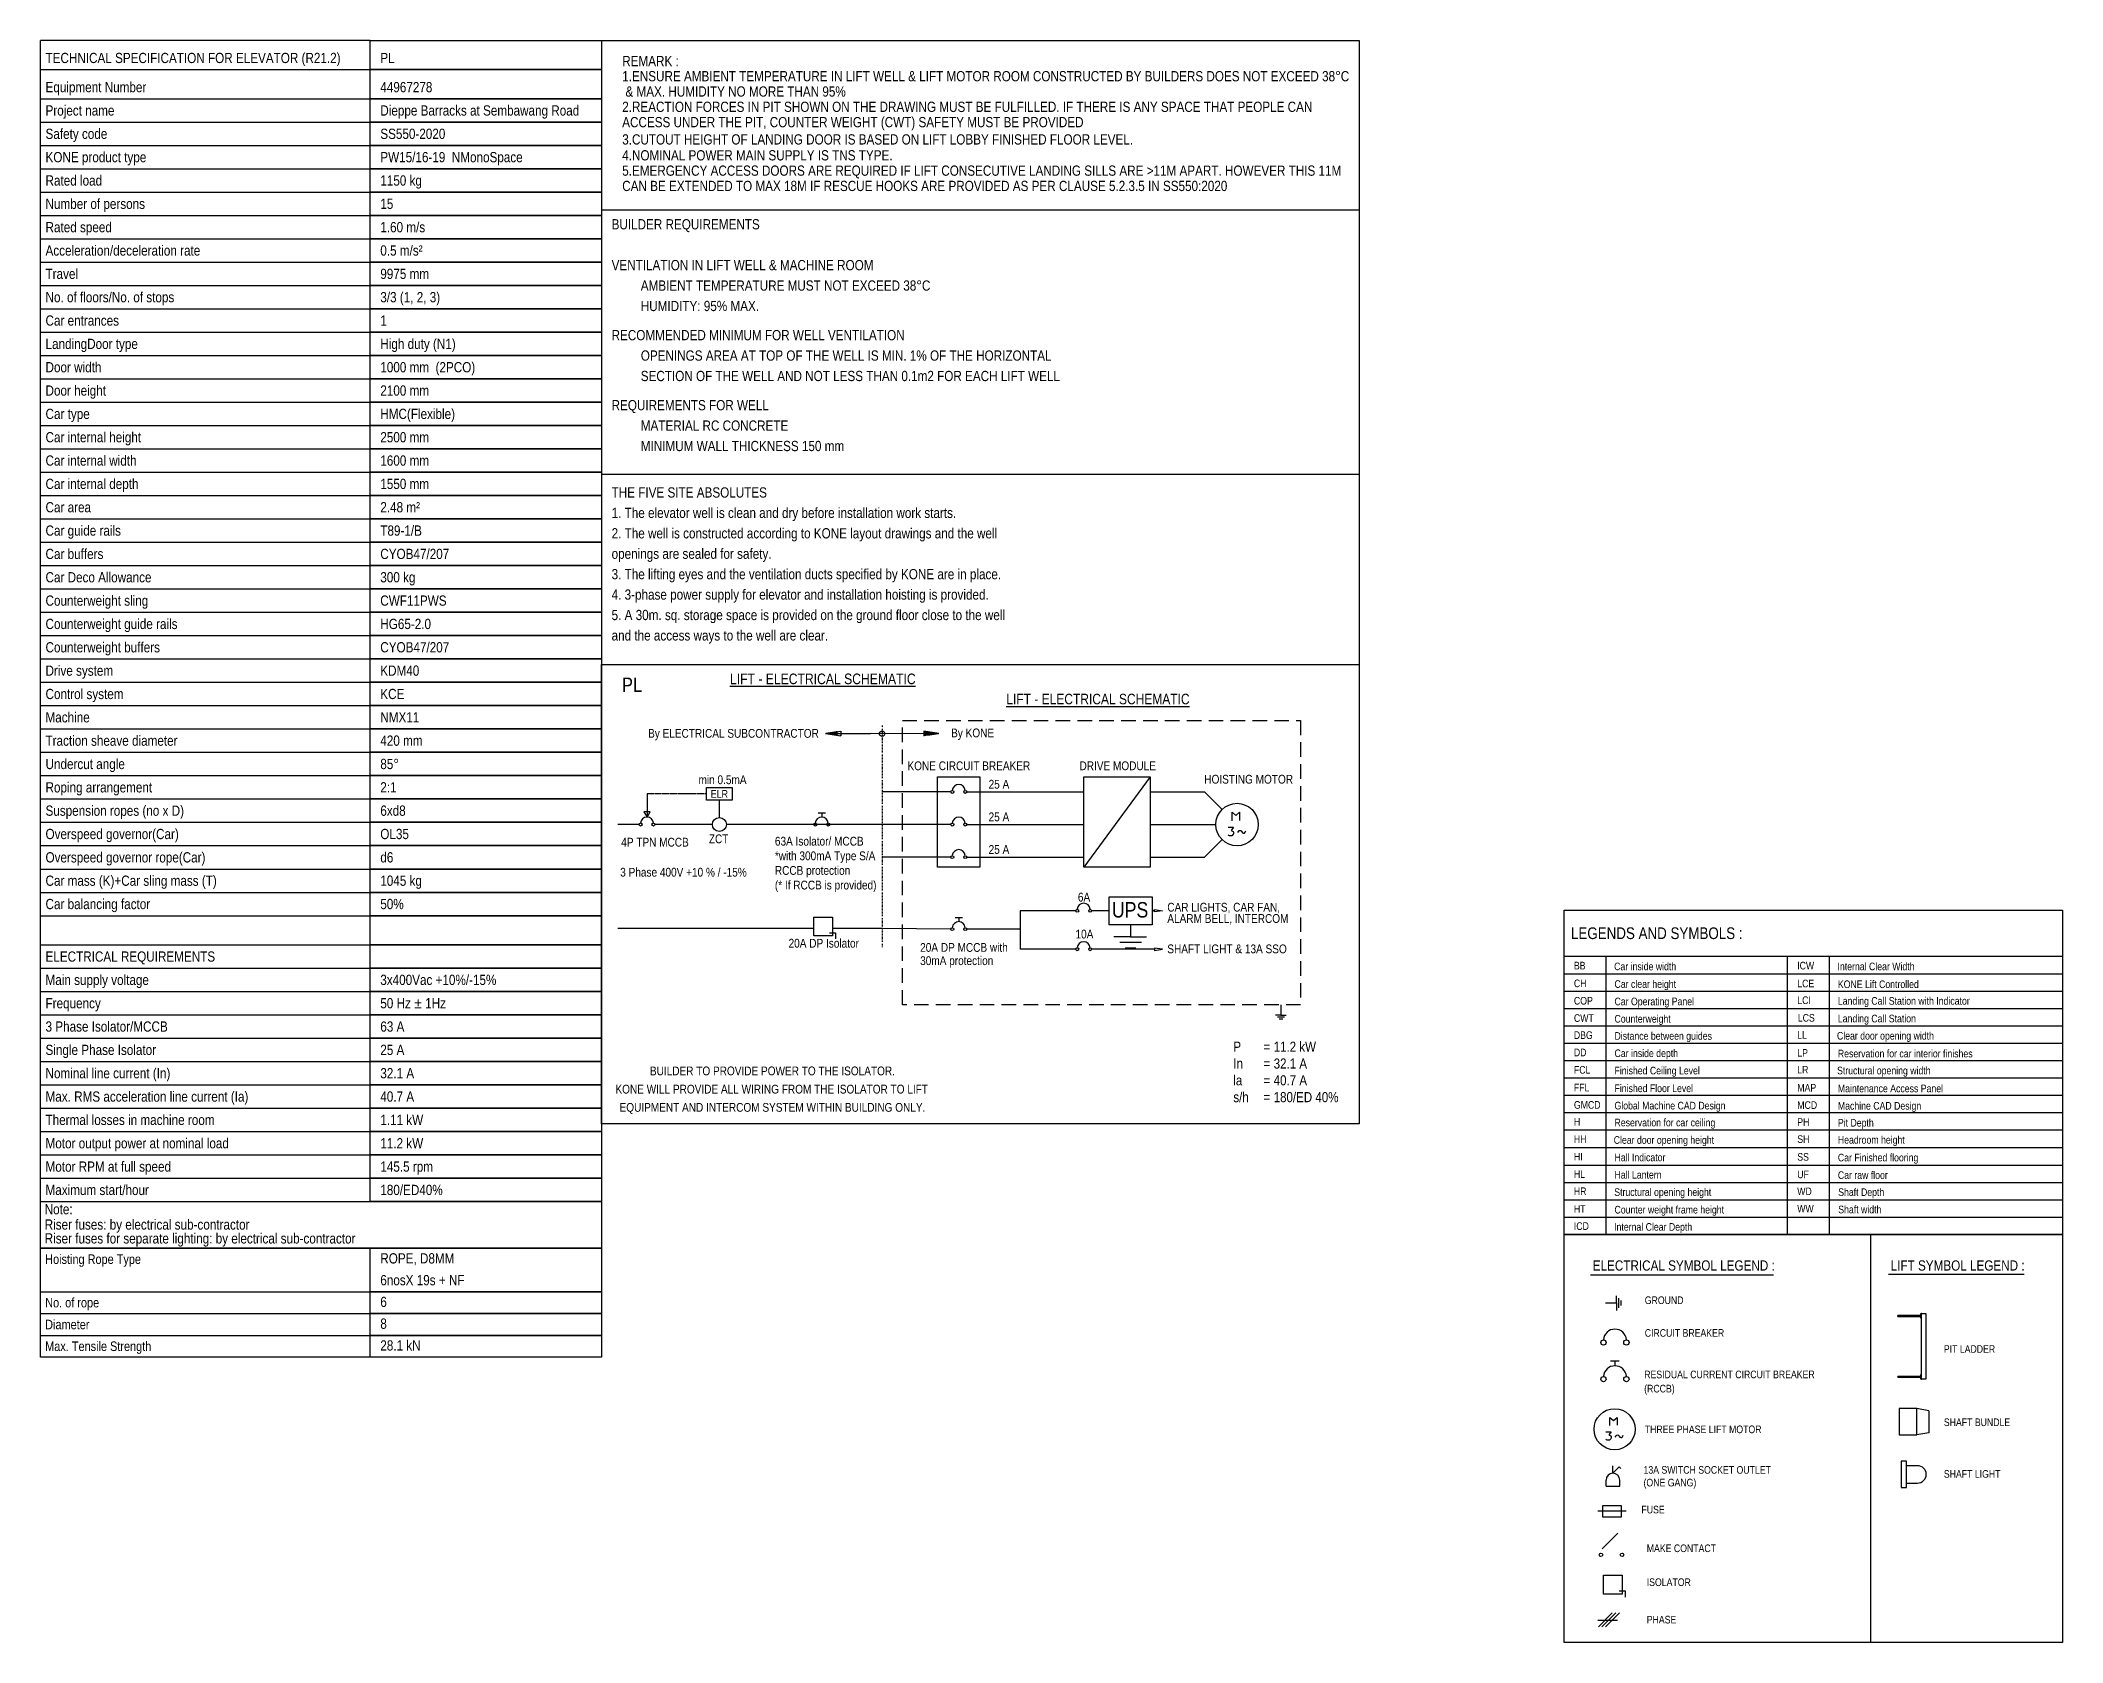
# Model space of a CAD drawing. Header units: millimetres. Extents: x 112 to 805, y -303 to 246.
import ezdxf
from ezdxf.enums import TextEntityAlignment as Align

# ---------------------------------------------------------------- set-up
doc = ezdxf.new("R2010")
doc.units = ezdxf.units.MM
doc.header["$MEASUREMENT"] = 0
doc.linetypes.add('DASHDOT', pattern=[1, 0.5, -0.25, 0, -0.25])
doc.linetypes.add('HIDDEN', pattern=[0.375, 0.25, -0.125])
doc.layers.add('1', color=4, linetype='Continuous', lineweight=25)
for name, color, linetype in [('CONT_25', 1, 'Continuous'), ('CONT_35', 2, 'Continuous'), ('CONT_50', 5, 'Continuous'), ('EN', 7, 'Continuous'), ('SHEET', 1, 'Continuous'), ('TEXT_35', 2, 'Continuous')]:
    doc.layers.add(name, color=color, linetype=linetype)
doc.styles.add('ARIAL-N', font='ARIALN.TTF')

# ---------------------------------------------------------------- blocks, each defined once
blk = doc.blocks.new('Shaft_Light_CHN')
at = {"layer": 'CONT_35'}
blk.add_lwpolyline([(25, -40), (25, 60), (0, 60), (0, -60), (25, -60), (25, -40), (75, -40, 1), (75, 40), (25, 40)], format="xyb", dxfattribs=at)
blk = doc.blocks.new('Shaft_WiringDuct')
at = {"layer": 'CONT_35', "ltscale": 0.25}
for p, q in [((68, 25), (40, 30)), ((68, 25), (68, -25)), ((68, -25), (40, -30))]:
    blk.add_line(p, q, dxfattribs=at)
blk.add_lwpolyline([(40, -30), (40, 30), (0, 30), (0, -30), (40, -30)], dxfattribs=at)
blk = doc.blocks.new('Shaft_PitLadder_KES')
at = {"layer": 'CONT_35'}
for p, q in [((121, 165), (0, 165)), ((0, 160), (0, 165)), ((0, 160), (121, 160)), ((121, 170), (121, 155)), ((124, 170), (124, 155)), ((125, 175), (125, -175)), ((126, 175), (150, 175)), ((150, 175), (150, -175)), ((121, -160), (0, -160)), ((0, -165), (0, -160)), ((0, -165), (121, -165)), ((121, -155), (121, -170)), ((121, -165), (121, -160)), ((124, -155), (124, -170)), ((150, -175), (126, -175))]:
    blk.add_line(p, q, dxfattribs=at)
for centre, radius, start, end in [((126, 170), 5, 101.537, 180), ((126, 155), 5, 180, 258.463), ((126, 170), 2, 120, 180), ((126, 155), 2, 180, 240), ((126, 170), 5, 90, 101.537), ((126, -155), 5, 101.537, 180), ((126, -170), 5, 180, 258.4962), ((126, -155), 2, 120, 180), ((126, -170), 2, 180, 240), ((126, -170), 5, 258.463, 270)]:
    blk.add_arc(centre, radius, start, end, dxfattribs=at)
blk = doc.blocks.new('G-SYM TABLE')
h = blk.add_hatch()
h.set_pattern_fill('ANGLE', color=256)
h.set_pattern_definition([(0, (0, 0), (0, 6.985), [5.08, -1.905]), (90, (0, 0), (-6.985, 4e-16), [5.08, -1.905])])
edge = h.paths.add_edge_path()
edge.add_line((170.83, 127.41), (76.56, 127.41))
edge.add_line((76.56, 127.41), (0, 127.41))
at = {"layer": '1'}
for p, q in [((170.83, 210.74), (0, 210.74)), ((14.33, 210.74), (14.33, 115.5)), ((76.56, 115.5), (76.56, 210.74)), ((90.89, 210.74), (90.89, 115.5)), ((170.83, 204.78), (0, 204.78)), ((170.83, 204.78), (0, 204.78)), ((170.83, 198.83), (0, 198.83)), ((170.83, 198.83), (0, 198.83)), ((170.83, 192.88), (0, 192.88)), ((170.83, 192.88), (0, 192.88)), ((170.83, 186.93), (0, 186.93)), ((170.83, 186.93), (0, 186.93)), ((170.83, 180.98), (0, 180.98)), ((170.83, 180.98), (0, 180.98)), ((170.83, 175.02), (0, 175.02)), ((170.83, 175.02), (0, 175.02)), ((170.83, 169.07), (0, 169.07)), ((170.83, 169.07), (0, 169.07)), ((170.83, 163.12), (0, 163.12)), ((170.83, 157.17), (0, 157.17)), ((170.83, 151.22), (0, 151.22)), ((0, 145.26), (170.83, 145.26)), ((0, 139.31), (170.83, 139.31)), ((0, 133.36), (170.83, 133.36)), ((0, 127.41), (170.83, 127.41)), ((0, 121.46), (170.83, 121.46))]:
    blk.add_line(p, q, dxfattribs=at)
blk.add_lwpolyline([(170.83, 115.5), (0, 115.5), (0, 226.71), (170.83, 226.71)], close=True, dxfattribs=at)
at = {"layer": 'CONT_25', "ltscale": 3}
for p, q in [((14.19, 92.03), (17.93, 92.03)), ((17.93, 93.69), (17.93, 94.48)), ((17.93, 92.03), (17.93, 93.69)), ((17.93, 92.03), (17.93, 90.32)), ((17.93, 92.03), (17.93, 89.49)), ((17.93, 90.32), (17.93, 89.91)), ((18.76, 92.03), (18.76, 93.69)), ((18.76, 90.37), (18.76, 92.03)), ((19.59, 92.03), (19.59, 92.86)), ((19.59, 91.2), (19.59, 92.03))]:
    blk.add_line(p, q, dxfattribs=at)
blk.add_circle((17.28, 48.74), 7.05, dxfattribs=at)
at = {"layer": 'CONT_35'}
blk.add_lwpolyline([(13.44, -1.29), (19.9, -1.29), (19.9, -7.75), (13.44, -7.75)], close=True, dxfattribs=at)
blk.add_lwpolyline([(18.84, -6.69), (20.95, -6.69), (20.95, -8.8)], dxfattribs=at)
at = {"layer": 'CONT_50', "ltscale": 3}
for p, q in [((18.32, -16.83), (11.53, -16.83)), ((11.72, -18.98), (16.47, -14.23)), ((12.97, -18.98), (17.72, -14.23)), ((14.22, -18.98), (18.97, -14.23))]:
    blk.add_line(p, q, dxfattribs=at)
at = {"layer": 'TEXT_35'}
for p, q in [((105.09, -24.37), (105.09, 115.5)), ((9.03, 101.72), (71.71, 101.72)), ((111.15, 101.89), (157.64, 101.89)), ((15.91, 72.17), (18.89, 72.17)), ((17.4, 72.17), (17.4, 70.49)), ((16.72, 33.66), (16.72, 36.2)), ((16.72, 33.66), (18.9, 35.84)), ((18.9, 35.84), (19.44, 35.29)), ((14.36, 29.28), (14.36, 31.3)), ((14.36, 29.28), (19.08, 29.28)), ((19.08, 29.28), (19.08, 31.3)), ((21.27, 20.65), (11.55, 20.65)), ((13.02, 7.78), (18.41, 13.17))]:
    blk.add_line(p, q, dxfattribs=at)
for points in [[(0, 115.5), (170.83, 115.5), (170.83, -24.37), (0, -24.37)], [(13.22, 22.65), (19.49, 22.65), (19.49, 18.65), (13.22, 18.65)]]:
    blk.add_lwpolyline(points, close=True, dxfattribs=at)
blk.add_lwpolyline([(15.62, 50), (15.62, 52.82), (16.93, 51.71), (18.14, 52.82), (18.14, 50.1)], dxfattribs=at)
for points in [[(14.31, 47.89), (16.13, 47.89), (15.32, 46.78), (15.76, 46.59, -0.266436), (16.06, 46.19), (16.1, 45.89, -0.211309), (15.98, 45.5), (15.67, 45.14, -0.218944), (15.29, 44.96), (14.92, 44.96, -0.198912), (14.57, 45.11), (14.31, 45.37)], [(17.54, 46.07), (17.77, 46.49, -0.691183), (18.89, 46.32), (18.89, 46.32, 0.707358), (20.01, 46.18), (20.26, 46.68)]]:
    blk.add_lwpolyline(points, format="xyb", dxfattribs=at)
for centre, radius in [((13.47, 78.48), 0.9), ((21.33, 78.48), 0.9), ((13.47, 65.92), 0.9), ((21.33, 65.92), 0.9), ((12.6, 5.7), 0.601), ((19.85, 5.7), 0.601)]:
    blk.add_circle(centre, radius, dxfattribs=at)
for centre, radius, start, end in [((17.4, 79.11), 3.94, 3.93648, 176.06352), ((17.4, 66.55), 3.94, 3.93648, 176.06352), ((16.72, 31.3), 2.36, 0, 180)]:
    blk.add_arc(centre, radius, start, end, dxfattribs=at)
for name, p, xscale, yscale, zscale in [('Shaft_PitLadder_KES', (114.34, 77.13), 0.06419308903812145, 0.06419308903812145, 0.06419308903812145), ('Shaft_WiringDuct', (114.86, 51.31), 0.1497838744222832, 0.1497838744222832, 0.1497838744222832), ('Shaft_Light_CHN', (115.52, 33.27), 0.07457994054082767, 0.07457994054082767, 0.07457994054082767)]:
    blk.add_blockref(name, p, dxfattribs=dict(xscale=xscale, yscale=yscale, zscale=zscale))
at = {"layer": 'EN', "style": 'ARIAL-N'}
for s, height, p in [('BB', 2.609, (3.33, 206.35)), ('Car inside width', 2.6094, (17.13, 206.07)), ('ICW', 2.609, (79.89, 206.35)), ('Internal Clear Width', 2.6094, (93.69, 206.07)), ('CH', 2.609, (3.35, 200.27)), ('Car clear height', 2.6094, (17.26, 200.03)), ('LCE', 2.609, (79.91, 200.21)), ('KONE Lift Controlled', 2.6094, (93.82, 199.96)), ('COP', 2.609, (3.35, 194.31)), ('Car Operating Panel', 2.6094, (17.26, 194.06)), ('LCI', 2.609, (79.91, 194.49)), ('Landing Call Station with Indicator', 2.6094, (93.82, 194.25)), ('CWT', 2.609, (3.35, 188.37)), ('Counterweight', 2.6094, (17.26, 188.12)), ('LCS', 2.609, (80.09, 188.45)), ('Landing Call Station', 2.6094, (93.82, 188.21)), ('DBG', 2.609, (3.33, 182.52)), ('Distance between guides', 2.6094, (17.26, 182.25)), ('LL', 2.609, (79.89, 182.61)), ('Clear door opening width', 2.6094, (93.51, 182.3)), ('DD', 2.609, (3.33, 176.58)), ('Car inside depth', 2.6094, (17.27, 176.31)), ('LR', 2.609, (79.89, 170.68)), ('LP', 2.609, (79.91, 176.45)), ('Reservation for car interior finishes', 2.6094, (93.82, 176.2)), ('FCL', 2.609, (3.35, 170.62)), ('FFL', 2.609, (3.35, 164.55)), ('Finished Ceiling Level', 2.6094, (17.26, 170.37)), ('Finished Floor Level', 2.6094, (17.26, 164.3)), ('MAP', 2.609, (79.91, 164.49)), ('Structural opening width', 2.6094, (93.54, 170.38)), ('Maintenance Access Panel', 2.6094, (93.82, 164.25)), ('GMCD', 2.609, (3.35, 158.6)), ('Global Machine CAD Design', 2.6094, (17.26, 158.36)), ('MCD', 2.609, (79.91, 158.54)), ('Machine CAD Design', 2.6094, (93.82, 158.29)), ('H', 2.61, (3.35, 152.8)), ('Reservation for car ceiling', 2.6094, (17.26, 152.55)), ('PH', 2.609, (79.91, 152.73)), ('Pit Depth', 2.609, (93.82, 152.48)), ('HH', 2.609, (3.33, 146.89)), ('Clear door opening height', 2.6094, (16.99, 146.58)), ('SH', 2.609, (79.91, 146.88)), ('Headroom height', 2.6094, (93.82, 146.63)), ('HI', 2.609, (3.35, 140.86)), ('Hall Indicator', 2.6094, (17.26, 140.61)), ('SS', 2.609, (79.91, 140.8)), ('Car Finished flooring', 2.6094, (93.82, 140.56)), ('HL', 2.609, (3.35, 134.9)), ('Hall Lantern', 2.6094, (17.26, 134.66)), ('UF', 2.609, (79.91, 134.79)), ('Car raw floor', 2.6094, (93.82, 134.54)), ('HR', 2.609, (3.33, 129.01)), ('HT', 2.609, (3.35, 122.93)), ('Structural opening height', 2.6094, (17.18, 128.71)), ('Counter weight frame height', 2.6094, (17.26, 122.69)), ('WD', 2.609, (79.89, 128.99)), ('WW', 2.609, (79.89, 123.05)), ('Shaft Depth', 2.6094, (93.93, 128.7)), ('Shaft width', 2.6094, (93.95, 122.76)), ('ICD', 2.609, (3.33, 117.07)), ('Internal Clear Depth', 2.6094, (17.13, 116.79)), ('(RCCB)', 2.609, (27.43, 61.36)), ('RESIDUAL CURRENT CIRCUIT BREAKER', 2.6094, (27.44, 66.22))]:
    blk.add_text(s, height=height, dxfattribs=at).set_placement(p)
for s, height, p in [('GROUND', 2.609, (27.63, 92.96)), ('CIRCUIT BREAKER', 2.6094, (27.63, 81.75)), ('PIT LADDER', 2.609, (130.14, 76.24)), ('THREE PHASE LIFT MOTOR', 2.6094, (27.63, 48.71)), ('SHAFT BUNDLE', 2.6094, (130.14, 51.13)), ('SHAFT LIGHT', 2.6094, (130.14, 33.43)), ('FUSE', 2.609, (26.49, 21.2)), ('MAKE CONTACT', 2.6094, (28.31, 7.94)), ('ISOLATOR', 2.609, (28.31, -3.69)), ('PHASE', 2.609, (28.31, -16.52))]:
    blk.add_text(s, height=height, dxfattribs=at).set_placement(p, align=Align.MIDDLE_LEFT)
at = {"layer": 'EN', "insert": (27.2, 36.11), "char_height": 2.6094, "width": 64.9865, "attachment_point": 1, "style": 'ARIAL-N'}
blk.add_mtext('13A SWITCH SOCKET OUTLET\\P(ONE GANG)', dxfattribs=at)
at = {"layer": 'TEXT_35', "style": 'ARIAL-N'}
for s, height, p in [('LEGENDS AND SYMBOLS :', 4, (2.34, 218.76)), ('ELECTRICAL SYMBOL LEGEND :', 3.5, (9.81, 104.87)), ('LIFT SYMBOL LEGEND :', 3.5, (111.93, 104.87))]:
    blk.add_text(s, height=height, dxfattribs=at).set_placement(p, align=Align.MIDDLE_LEFT)
blk = doc.blocks.new('A$C6BEC1955')
at = {"layer": 'SHEET'}
for p, q in [((0, -128), (1943, -128)), ((0, -257), (1943, -257)), ((0, -385), (1943, -385))]:
    blk.add_line(p, q, dxfattribs=at)
for points in [[(0, 128), (3307, 128), (3307, -513), (0, -513)], [(1943, 128), (3307, 128), (3307, -128), (1943, -128)], [(1943, -128), (3307, -128), (3307, -257), (1943, -257)], [(1943, -257), (3307, -257), (3307, -385), (1943, -385)], [(1943, -385), (3307, -385), (3307, -513), (1943, -513)]]:
    blk.add_lwpolyline(points, close=True, dxfattribs=at)
at = {"layer": 'TEXT_35', "style": 'ARIAL-N'}
for s, height, p in [('Hoisting Rope Type ', 56.12, (28, 64)), ('No. of rope ', 56.12, (28, -192)), ('Diameter', 56.1, (28, -321)), ('Max. Tensile Strength', 56.12, (28, -449))]:
    blk.add_text(s, height=height, dxfattribs=at).set_placement(p, align=Align.MIDDLE_LEFT)

msp = doc.modelspace()

# ---------------------------------------------------------------- linework, layer by layer
at = {"layer": 'CONT_25', "linetype": 'Continuous', "ltscale": 3}
for p, q in [((381.13, 8.1), (386.31, 8.9)), ((381.13, 8.1), (385.25, 8.73)), ((381.13, 8.1), (386.31, 7.3)), ((385.25, 8.1), (396.53, 8.1)), ((386.31, 8.9), (386.31, 7.3)), ((414.79, 8.08), (396.53, 8.1)), ((414.79, 8.9), (414.79, 7.3)), ((419.96, 8.1), (414.79, 8.9)), ((419.96, 8.1), (414.79, 7.3)), ((419.96, 8.1), (415.85, 8.73)), ((485.66, -61.57), (479.98, -61.57)), ((481.84, -61.57), (480.91, -61.57)), ((485.66, -61.57), (481.84, -61.57)), ((485.66, -57.4), (485.66, -61.57)), ((485.66, -61.57), (489.38, -61.57)), ((489.38, -61.57), (491.15, -61.57)), ((481.94, -63.43), (485.66, -63.43)), ((483.8, -65.29), (485.66, -65.29)), ((485.66, -63.43), (489.38, -63.43)), ((485.66, -65.29), (487.52, -65.29)), ((537.22, -88.42), (535.38, -88.42)), ((535.98, -88.42), (535.68, -88.42)), ((537.22, -88.42), (535.98, -88.42)), ((536.01, -89.02), (537.22, -89.02)), ((536.61, -89.63), (537.22, -89.63)), ((537.22, -84.82), (537.22, -88.42)), ((537.22, -88.42), (538.42, -88.42)), ((537.22, -89.02), (538.42, -89.02)), ((537.22, -89.63), (537.82, -89.63)), ((538.42, -88.42), (539, -88.42))]:
    msp.add_line(p, q, dxfattribs=at)
at = {"layer": 'CONT_25', "linetype": 'Continuous'}
for p, q in [((385.25, 8.11), (381.22, 8.11)), ((385.25, 8.08), (381.25, 8.08)), ((385.25, 8.14), (381.43, 8.14)), ((385.25, 8.05), (381.46, 8.05)), ((385.25, 8.18), (381.64, 8.18)), ((385.25, 8.02), (381.67, 8.02)), ((385.25, 8.21), (381.85, 8.21)), ((385.25, 7.98), (381.88, 7.98)), ((385.25, 8.24), (382.06, 8.24)), ((385.25, 7.95), (382.09, 7.95)), ((385.25, 8.27), (382.26, 8.27)), ((385.25, 7.92), (382.3, 7.92)), ((385.25, 8.3), (382.47, 8.3)), ((385.25, 7.89), (382.51, 7.89)), ((385.25, 8.34), (382.68, 8.34)), ((385.25, 7.85), (382.71, 7.85)), ((385.25, 8.37), (382.89, 8.37)), ((385.25, 7.82), (382.92, 7.82)), ((385.25, 8.4), (383.1, 8.4)), ((385.25, 7.79), (383.13, 7.79)), ((385.25, 8.43), (383.31, 8.43)), ((385.25, 7.76), (383.34, 7.76)), ((385.25, 8.47), (383.52, 8.47)), ((385.25, 7.73), (383.55, 7.73)), ((385.25, 8.5), (383.73, 8.5)), ((385.25, 7.69), (383.76, 7.69)), ((385.25, 8.53), (383.93, 8.53)), ((385.25, 7.66), (383.97, 7.66)), ((385.25, 8.56), (384.14, 8.56)), ((385.25, 7.63), (384.17, 7.63)), ((385.25, 8.59), (384.35, 8.59)), ((385.25, 7.6), (384.38, 7.6)), ((385.25, 8.63), (384.56, 8.63)), ((385.25, 7.57), (384.59, 7.57)), ((385.25, 8.66), (384.77, 8.66)), ((385.25, 7.53), (384.8, 7.53)), ((385.25, 8.69), (384.98, 8.69)), ((385.25, 8.72), (385.19, 8.72)), ((386.31, 7.35), (386.01, 7.35)), ((386.31, 7.31), (386.27, 7.31)), ((415.91, 8.72), (414.79, 8.72)), ((416.12, 8.69), (414.79, 8.69)), ((416.33, 8.66), (414.79, 8.66)), ((416.54, 8.63), (414.79, 8.63)), ((416.75, 8.59), (414.79, 8.59)), ((416.95, 8.56), (414.79, 8.56)), ((417.16, 8.53), (414.79, 8.53)), ((417.37, 8.5), (414.79, 8.5)), ((417.58, 8.47), (414.79, 8.47)), ((417.79, 8.43), (414.79, 8.43)), ((418, 8.4), (414.79, 8.4)), ((418.21, 8.37), (414.79, 8.37)), ((418.42, 8.34), (414.79, 8.34)), ((418.62, 8.3), (414.79, 8.3)), ((418.83, 8.27), (414.79, 8.27)), ((419.04, 8.24), (414.79, 8.24)), ((419.25, 8.21), (414.79, 8.21)), ((419.46, 8.18), (414.79, 8.18)), ((419.67, 8.14), (414.79, 8.14)), ((419.88, 8.11), (414.79, 8.11)), ((419.84, 8.08), (414.79, 8.08)), ((419.64, 8.05), (414.79, 8.05)), ((419.43, 8.02), (414.79, 8.02)), ((419.22, 7.98), (414.79, 7.98)), ((419.01, 7.95), (414.79, 7.95)), ((418.8, 7.92), (414.79, 7.92)), ((418.59, 7.89), (414.79, 7.89)), ((418.38, 7.85), (414.79, 7.85)), ((418.17, 7.82), (414.79, 7.82)), ((417.97, 7.79), (414.79, 7.79)), ((417.76, 7.76), (414.79, 7.76)), ((417.55, 7.73), (414.79, 7.73)), ((417.34, 7.69), (414.79, 7.69)), ((417.13, 7.66), (414.79, 7.66)), ((416.92, 7.63), (414.79, 7.63)), ((416.71, 7.6), (414.79, 7.6)), ((416.51, 7.57), (414.79, 7.57)), ((416.3, 7.53), (414.79, 7.53)), ((415.09, 7.35), (414.79, 7.35)), ((414.83, 7.31), (414.79, 7.31))]:
    msp.add_line(p, q, dxfattribs=at)
at = {"layer": 'CONT_25', "linetype": 'DASHDOT'}
msp.add_line((400.51, 10.89), (400.51, -65.13), dxfattribs=at)
at = {"layer": 'CONT_25', "linetype": 'HIDDEN', "ltscale": 20}
msp.add_lwpolyline([(407.46, 12.62), (543.96, 12.62), (543.96, -84.82), (407.46, -84.82)], close=True, dxfattribs=at)
at = {"layer": 'CONT_25', "linetype": 'Continuous', "ltscale": 3}
for centre, radius in [((400.51, 8.1), 0.927), ((522.17, -23.07), 7.28)]:
    msp.add_circle(centre, radius, dxfattribs=at)
at = {"layer": 'CONT_35'}
for points in [[(340.32, -10.32), (349.13, -10.32), (349.13, -14.71), (340.32, -14.71)], [(377.1, -54.8), (383.47, -54.8), (383.47, -61.17), (377.1, -61.17)]]:
    msp.add_lwpolyline(points, close=True, dxfattribs=at)
msp.add_lwpolyline([(382.43, -60.13), (384.51, -60.13), (384.51, -62.21)], dxfattribs=at)
msp.add_circle((344.73, -23.07), 2.39, dxfattribs=at)
at = {"layer": 'CONT_50', "linetype": 'HIDDEN'}
for p, q in [((340.32, -12.51), (319.93, -12.51)), ((319.93, -12.51), (319.93, -20.5))]:
    msp.add_line(p, q, dxfattribs=at)
at = {"layer": 'CONT_50', "linetype": 'Continuous', "ltscale": 3}
for p, q in [((417.7, -11.89), (400.51, -11.89)), ((424.06, -11.89), (417.7, -11.89)), ((429.5, -11.89), (469.67, -11.89)), ((492.42, -11.89), (510.99, -11.89)), ((517.02, -17.92), (510.99, -11.89)), ((344.73, -20.68), (344.73, -14.71)), ((317.21, -23.07), (309.96, -23.07)), ((342.34, -23.07), (322.64, -23.07)), ((400.51, -23.07), (347.12, -23.07)), ((417.7, -23.07), (400.51, -23.07)), ((424.06, -23.07), (417.7, -23.07)), ((429.5, -23.07), (469.67, -23.07)), ((492.42, -23.07), (514.88, -23.07)), ((417.7, -34.24), (400.51, -34.24)), ((424.06, -34.24), (417.7, -34.24)), ((429.5, -34.24), (469.67, -34.24)), ((492.42, -34.24), (510.99, -34.24)), ((517.02, -28.21), (510.99, -34.24)), ((447.81, -52.6), (447.81, -65.79)), ((459.42, -52.6), (447.81, -52.6)), ((466.89, -52.6), (459.42, -52.6)), ((478.28, -52.6), (472.33, -52.6)), ((494.01, -52.6), (493.04, -52.6)), ((493.83, -53.01), (493.83, -52.19)), ((493.83, -52.19), (496.58, -52.6)), ((496.58, -52.6), (493.83, -53.01)), ((377.1, -58.75), (309.96, -58.75)), ((400.51, -58.75), (383.47, -58.75)), ((400.51, -58.75), (383.47, -58.75)), ((424.06, -58.92), (400.51, -58.75)), ((447.81, -58.92), (429.5, -58.92)), ((459.42, -65.79), (447.81, -65.79)), ((466.89, -65.79), (459.42, -65.79)), ((494.01, -65.79), (472.33, -65.79)), ((496.58, -65.79), (493.83, -65.38)), ((493.83, -65.38), (493.83, -66.21)), ((493.83, -66.21), (496.58, -65.79))]:
    msp.add_line(p, q, dxfattribs=at)
at = {"layer": 'CONT_50'}
msp.add_lwpolyline([(319.93, -20.5), (320.96, -18.71), (318.89, -18.71)], close=True, dxfattribs=at)
at = {"layer": 'SHEET'}
for p, q in [((112.01, -168.3), (112.01, 245.7)), ((564, 245.7), (564, 31.82)), ((112.01, 235.7), (225.01, 235.7)), ((112.01, 225.7), (225.01, 225.7)), ((112.01, 217.7), (225.01, 217.7)), ((112.01, 209.7), (225.01, 209.7)), ((112.01, 201.7), (225.01, 201.7)), ((112.01, 193.7), (225.01, 193.7)), ((112.01, 185.7), (225.01, 185.7)), ((112.01, 177.7), (225.01, 177.7)), ((112.01, 169.7), (225.01, 169.7)), ((112.01, 161.7), (225.01, 161.7)), ((112.01, 153.7), (225.01, 153.7)), ((112.01, 145.7), (225.01, 145.7)), ((112.01, 137.7), (225.01, 137.7)), ((112.01, 129.7), (225.01, 129.7)), ((112.01, 121.7), (225.01, 121.7)), ((112.01, 113.7), (225.01, 113.7)), ((112.01, 105.7), (225.01, 105.7)), ((112.01, 97.7), (225.01, 97.7)), ((112.01, 89.7), (225.01, 89.7)), ((112.01, 81.7), (225.01, 81.7)), ((112.01, 73.7), (225.01, 73.7)), ((112.01, 65.7), (225.01, 65.7)), ((112.01, 57.7), (225.01, 57.7)), ((112.01, 49.7), (225.01, 49.7)), ((112.01, 41.7), (225.01, 41.7)), ((112.01, 33.7), (225.01, 33.7)), ((112.01, 25.7), (225.01, 25.7)), ((112.01, 17.7), (225.01, 17.7)), ((112.01, 9.7), (225.01, 9.7)), ((112.01, 1.7), (225.01, 1.7)), ((112.01, -6.3), (225.01, -6.3)), ((112.01, -14.3), (225.01, -14.3)), ((112.01, -22.3), (225.01, -22.3)), ((112.01, -30.3), (225.01, -30.3)), ((112.01, -38.3), (225.01, -38.3)), ((112.01, -46.3), (225.01, -46.3)), ((112.01, -54.3), (225.01, -54.3)), ((112.01, -64.3), (225.01, -64.3)), ((112.01, -72.3), (225.01, -72.3)), ((112.01, -80.3), (225.01, -80.3)), ((112.01, -88.3), (225.01, -88.3)), ((112.01, -96.3), (225.01, -96.3)), ((112.01, -104.3), (225.01, -104.3)), ((112.01, -112.3), (225.01, -112.3)), ((112.01, -120.3), (225.01, -120.3)), ((112.01, -128.3), (225.01, -128.3)), ((112.01, -136.3), (225.01, -136.3)), ((112.01, -144.3), (225.01, -144.3)), ((112.01, -152.3), (225.01, -152.3))]:
    msp.add_line(p, q, dxfattribs=at)
at = {"layer": 'SHEET', "color": 1}
for p, q in [((225.01, 245.7), (304.36, 245.7)), ((225.01, -152.3), (225.01, 245.7)), ((304.36, 245.7), (304.36, 235.7)), ((304.36, 235.7), (225.01, 235.7)), ((225.01, 235.7), (304.36, 235.7)), ((304.36, 235.7), (304.36, 225.7)), ((304.36, 225.7), (225.01, 225.7)), ((225.01, 225.7), (304.36, 225.7)), ((304.36, 225.7), (304.36, 217.7)), ((304.36, 217.7), (225.01, 217.7)), ((225.01, 217.7), (304.36, 217.7)), ((304.36, 217.7), (304.36, 209.7)), ((304.36, 209.7), (225.01, 209.7)), ((225.01, 209.7), (304.36, 209.7)), ((304.36, 209.7), (304.36, 201.7)), ((304.36, 201.7), (225.01, 201.7)), ((225.01, 201.7), (304.36, 201.7)), ((304.36, 201.7), (304.36, 193.7)), ((304.36, 193.7), (225.01, 193.7)), ((225.01, 193.7), (304.36, 193.7)), ((304.36, 193.7), (304.36, 185.7)), ((304.36, 185.7), (225.01, 185.7)), ((225.01, 185.7), (304.36, 185.7)), ((304.36, 185.7), (304.36, 177.7)), ((304.36, 177.7), (225.01, 177.7)), ((225.01, 177.7), (304.36, 177.7)), ((304.36, 177.7), (304.36, 169.7)), ((304.36, 169.7), (225.01, 169.7)), ((225.01, 169.7), (304.36, 169.7)), ((304.36, 169.7), (304.36, 161.7)), ((304.36, 161.7), (225.01, 161.7)), ((225.01, 161.7), (304.36, 161.7)), ((304.36, 161.7), (304.36, 153.7)), ((304.36, 153.7), (225.01, 153.7)), ((225.01, 153.7), (304.36, 153.7)), ((304.36, 153.7), (304.36, 145.7)), ((304.36, 145.7), (225.01, 145.7)), ((225.01, 145.7), (304.36, 145.7)), ((304.36, 145.7), (304.36, 137.7)), ((304.36, 137.7), (225.01, 137.7)), ((225.01, 137.7), (304.36, 137.7)), ((304.36, 137.7), (304.36, 129.7)), ((304.36, 129.7), (225.01, 129.7)), ((225.01, 129.7), (304.36, 129.7)), ((304.36, 129.7), (304.36, 121.7)), ((304.36, 121.7), (225.01, 121.7)), ((225.01, 121.7), (304.36, 121.7)), ((304.36, 121.7), (304.36, 113.7)), ((304.36, 113.7), (225.01, 113.7)), ((225.01, 113.7), (304.36, 113.7)), ((304.36, 113.7), (304.36, 105.7)), ((304.36, 105.7), (225.01, 105.7)), ((225.01, 105.7), (304.36, 105.7)), ((304.36, 105.7), (304.36, 97.7)), ((304.36, 97.7), (225.01, 97.7)), ((225.01, 97.7), (304.36, 97.7)), ((304.36, 97.7), (304.36, 89.7)), ((304.36, 89.7), (225.01, 89.7)), ((225.01, 89.7), (304.36, 89.7)), ((304.36, 89.7), (304.36, 81.7)), ((304.36, 81.7), (225.01, 81.7)), ((225.01, 81.7), (304.36, 81.7)), ((304.36, 81.7), (304.36, 73.7)), ((304.36, 73.7), (225.01, 73.7)), ((225.01, 73.7), (304.36, 73.7)), ((304.36, 73.7), (304.36, 65.7)), ((304.36, 65.7), (225.01, 65.7)), ((225.01, 65.7), (304.36, 65.7)), ((304.36, 65.7), (304.36, 57.7)), ((304.36, 57.7), (225.01, 57.7)), ((225.01, 57.7), (304.36, 57.7)), ((304.36, 57.7), (304.36, 49.7)), ((304.36, 49.7), (225.01, 49.7)), ((225.01, 49.7), (304.36, 49.7)), ((304.36, 49.7), (304.36, 41.7)), ((304.36, 41.7), (225.01, 41.7)), ((225.01, 41.7), (304.36, 41.7)), ((304.36, 41.7), (304.36, 33.7)), ((304.36, 33.7), (225.01, 33.7)), ((225.01, 33.7), (304.36, 33.7)), ((304.36, 33.7), (304.36, 25.7)), ((304.36, 25.7), (225.01, 25.7)), ((225.01, 25.7), (304.36, 25.7)), ((304.36, 25.7), (304.36, 17.7)), ((304.36, 17.7), (225.01, 17.7)), ((225.01, 17.7), (304.36, 17.7)), ((304.36, 17.7), (304.36, 9.7)), ((304.36, 9.7), (225.01, 9.7)), ((225.01, 9.7), (304.36, 9.7)), ((304.36, 9.7), (304.36, 1.7)), ((304.36, 1.7), (225.01, 1.7)), ((225.01, 1.7), (304.36, 1.7)), ((304.36, 1.7), (304.36, -6.3)), ((304.36, -6.3), (225.01, -6.3)), ((225.01, -6.3), (304.36, -6.3)), ((304.36, -6.3), (304.36, -14.3)), ((304.36, -14.3), (225.01, -14.3)), ((225.01, -14.3), (304.36, -14.3)), ((304.36, -14.3), (304.36, -22.3)), ((304.36, -22.3), (225.01, -22.3)), ((225.01, -22.3), (304.36, -22.3)), ((304.36, -22.3), (304.36, -30.3)), ((304.36, -30.3), (225.01, -30.3)), ((225.01, -30.3), (304.36, -30.3)), ((304.36, -30.3), (304.36, -38.3)), ((304.36, -38.3), (225.01, -38.3)), ((225.01, -38.3), (304.36, -38.3)), ((304.36, -38.3), (304.36, -46.3)), ((304.36, -46.3), (225.01, -46.3)), ((225.01, -46.3), (304.36, -46.3)), ((304.36, -46.3), (304.36, -54.3)), ((304.36, -54.3), (225.01, -54.3)), ((225.01, -54.3), (304.36, -54.3)), ((304.36, -54.3), (304.36, -64.3)), ((304.36, -64.3), (225.01, -64.3)), ((225.01, -64.3), (304.36, -64.3)), ((304.36, -64.3), (304.36, -72.3)), ((304.36, -72.3), (225.01, -72.3)), ((225.01, -72.3), (304.36, -72.3)), ((304.36, -72.3), (304.36, -80.3)), ((304.36, -80.3), (225.01, -80.3)), ((225.01, -80.3), (304.36, -80.3)), ((304.36, -80.3), (304.36, -88.3)), ((304.36, -88.3), (225.01, -88.3)), ((225.01, -88.3), (304.36, -88.3)), ((304.36, -88.3), (304.36, -96.3)), ((304.36, -96.3), (225.01, -96.3)), ((225.01, -96.3), (304.36, -96.3)), ((304.36, -96.3), (304.36, -104.3)), ((304.36, -104.3), (225.01, -104.3)), ((225.01, -104.3), (304.36, -104.3)), ((304.36, -104.3), (304.36, -112.3)), ((304.36, -112.3), (225.01, -112.3)), ((225.01, -112.3), (304.36, -112.3)), ((304.36, -112.3), (304.36, -120.3)), ((304.36, -120.3), (225.01, -120.3)), ((225.01, -120.3), (304.36, -120.3)), ((304.36, -120.3), (304.36, -128.3)), ((304.36, -128.3), (225.01, -128.3)), ((225.01, -128.3), (304.36, -128.3)), ((304.36, -128.3), (304.36, -136.3)), ((304.36, -136.3), (225.01, -136.3)), ((225.01, -136.3), (304.36, -136.3)), ((304.36, -136.3), (304.36, -144.3)), ((304.36, -144.3), (225.01, -144.3)), ((225.01, -144.3), (304.36, -144.3)), ((304.36, -144.3), (304.36, -152.3)), ((304.36, -152.3), (225.01, -152.3)), ((225.01, -152.3), (304.36, -152.3)), ((304.36, -152.3), (304.36, -160.3)), ((304.36, -160.3), (304.36, -168.3)), ((304.36, -168.3), (225.01, -168.3)), ((225.01, -168.3), (304.36, -168.3))]:
    msp.add_line(p, q, dxfattribs=at)
at = {"layer": 'SHEET', "linetype": 'Continuous'}
for p, q in [((304.36, 245.7), (564, 245.7)), ((304.36, 187.69), (542.36, 187.69)), ((304.36, 187.69), (564, 187.69)), ((304.36, 97.04), (564, 97.04)), ((304.36, 31.82), (564, 31.82))]:
    msp.add_line(p, q, dxfattribs=at)
at = {"layer": 'SHEET'}
msp.add_lwpolyline([(225.01, 245.7), (112.01, 245.7)], dxfattribs=at)
at = {"layer": 'SHEET', "color": 1}
msp.add_lwpolyline([(304.36, 31.82), (564, 31.82), (564, -125.67), (304.36, -125.67)], close=True, dxfattribs=at)
at = {"layer": 'SHEET'}
msp.add_lwpolyline([(304.36, -168.3), (112.01, -168.3), (112.01, -152.3), (304.36, -152.3)], close=True, dxfattribs=at)
at = {"layer": 'TEXT_35'}
for p, q in [((492.42, -6.69), (469.67, -37.69)), ((378.56, -19.08), (381.08, -19.08)), ((379.82, -19.08), (379.82, -20.5)), ((425.52, -54.94), (428.04, -54.94)), ((426.78, -54.94), (426.78, -56.36))]:
    msp.add_line(p, q, dxfattribs=at)
for points in [[(419.46, -6.69), (434.06, -6.69), (434.06, -37.69), (419.46, -37.69)], [(469.67, -6.69), (492.42, -6.69), (492.42, -37.69), (469.67, -37.69)], [(478.28, -47.8), (493.04, -47.8), (493.04, -57.4), (478.28, -57.4)]]:
    msp.add_lwpolyline(points, close=True, dxfattribs=at)
msp.add_lwpolyline([(520.45, -21.77), (520.45, -18.85), (521.8, -20), (523.05, -18.85), (523.05, -21.66)], dxfattribs=at)
for points in [[(519.1, -23.95), (520.97, -23.95), (520.14, -25.09), (520.59, -25.29, -0.266436), (520.9, -25.7), (520.94, -26.01, -0.211309), (520.82, -26.41), (520.5, -26.79, -0.218944), (520.11, -26.97), (519.73, -26.97, -0.198912), (519.36, -26.82), (519.1, -26.55)], [(522.43, -25.82), (522.66, -25.39, -0.691183), (523.82, -25.56), (523.82, -25.56, 0.707358), (524.98, -25.71), (525.23, -25.2)]]:
    msp.add_lwpolyline(points, format="xyb", dxfattribs=at)
for centre in [(424.57, -11.89), (428.99, -11.89), (317.72, -23.07), (322.14, -23.07), (377.61, -23.07), (382.03, -23.07), (424.57, -23.07), (428.99, -23.07), (424.57, -34.24), (428.99, -34.24), (467.4, -52.6), (471.82, -52.6), (424.57, -58.92), (428.99, -58.92), (467.4, -65.79), (471.82, -65.79)]:
    msp.add_circle(centre, 0.506, dxfattribs=at)
for centre in [(426.78, -11.54), (319.93, -22.71), (379.82, -22.71), (426.78, -22.71), (426.78, -33.88), (469.61, -52.25), (426.78, -58.57), (469.61, -65.44)]:
    msp.add_arc(centre, 2.22, 3.93648, 176.06352, dxfattribs=at)

# ---------------------------------------------------------------- block references
at = {"xscale": 0.05816556929905329, "yscale": 0.05816556929905329, "zscale": 0.05816556929905329}
msp.add_blockref('A$C6BEC1955', (112.01, -175.76), dxfattribs=at)
at = {"layer": 'TEXT_35'}
msp.add_blockref('G-SYM TABLE', (634.29, -279.07), dxfattribs=at)

# ---------------------------------------------------------------- texts
at = {"layer": 'TEXT_35', "style": 'ARIAL-N'}
for s, height, p in [('TECHNICAL SPECIFICATION FOR ELEVATOR (R21.2)', 3.5, (113.76, 239.7)), ('Equipment Number', 3.5, (113.76, 229.7)), ('Project name', 3.5, (113.76, 221.7)), ('Safety code', 3.5, (113.76, 213.7)), ('KONE product type', 3.5, (113.76, 205.7)), ('Rated load', 3.5, (113.76, 197.7)), ('Number of persons', 3.5, (113.76, 189.7)), ('Rated speed', 3.5, (113.76, 181.7)), ('Acceleration/deceleration rate', 3.5, (113.76, 173.7)), ('Travel', 3.5, (113.76, 165.7)), ('No. of floors/No. of stops', 3.5, (113.76, 157.7)), ('Car entrances', 3.5, (113.76, 149.7)), ('LandingDoor type', 3.5, (113.76, 141.7)), ('Door width', 3.5, (113.76, 133.7)), ('Door height', 3.5, (113.76, 125.7)), ('Car type', 3.5, (113.76, 117.7)), ('Car internal height', 3.5, (113.76, 109.7)), ('Car internal width', 3.5, (113.76, 101.7)), ('Car internal depth', 3.5, (113.76, 93.7)), ('THE FIVE SITE ABSOLUTES', 3.5, (307.79, 90.77)), ('Car area', 3.5, (113.76, 85.7)), ('1. The elevator well is clean and dry before installation work starts.', 3.5, (307.79, 83.77)), ('Car guide rails', 3.5, (113.76, 77.7)), ('2. The well is constructed according to KONE layout drawings and the well', 3.5, (307.79, 76.77)), ('Car buffers', 3.5, (113.76, 69.7)), ('openings are sealed for safety.', 3.5, (307.79, 69.77)), ('Car Deco Allowance', 3.5, (113.76, 61.7)), ('3. The lifting eyes and the ventilation ducts specified by KONE are in place.', 3.5, (307.79, 62.77)), ('Counterweight sling', 3.5, (113.76, 53.7)), ('4. 3-phase power supply for elevator and installation hoisting is provided.', 3.5, (307.79, 55.77)), ('5. A 30m. sq. storage space is provided on the ground floor close to the well', 3.5, (307.79, 48.77)), ('Counterweight guide rails', 3.5, (113.76, 45.7)), ('and the access ways to the well are clear.', 3.5, (307.79, 41.77)), ('Counterweight buffers', 3.5, (113.76, 37.7)), ('Drive system', 3.5, (113.76, 29.7)), ('Control system', 3.5, (113.76, 21.7)), ('Machine', 3.5, (113.76, 13.7)), ('Traction sheave diameter', 3.5, (113.76, 5.7)), ('By KONE', 3.006, (424.16, 8.34)), ('Undercut angle', 3.5, (113.76, -2.3)), ('KONE CIRCUIT BREAKER', 3.0056, (409.2, -2.92)), ('DRIVE MODULE', 3.0056, (468.17, -2.92)), ('Roping arrangement', 3.5, (113.76, -10.3)), ('25 A', 3.006, (437.01, -9.25)), ('Suspension ropes (no x D)', 3.5, (113.76, -18.3)), ('25 A', 3.006, (437.01, -20.43)), ('Overspeed governor(Car)', 3.5, (113.76, -26.3)), ('Overspeed governor rope(Car)', 3.5, (113.76, -34.3)), ('25 A', 3.006, (437.01, -31.6)), ('Car mass (K)+Car sling mass (T)', 3.5, (113.76, -42.3)), ('Car balancing factor', 3.5, (113.76, -50.3)), ('6A', 3.006, (467.62, -47.94)), ('UPS', 5.299, (479.27, -52.29)), ('ALARM BELL, INTERCOM', 3.0056, (498.27, -55.27)), ('CAR LIGHTS, CAR FAN,', 3.0056, (498.27, -51.4)), ('20A DP Isolator', 3.0056, (368.45, -63.74)), ('10A', 3.006, (466.8, -60.61)), ('ELECTRICAL REQUIREMENTS', 3.5, (113.76, -68.3)), ('SHAFT LIGHT & 13A SSO', 3.0056, (498.27, -65.68)), ('Main supply voltage', 3.5, (113.76, -76.3)), ('Frequency', 3.5, (113.76, -84.3)), ('3 Phase Isolator/MCCB', 3.5, (113.76, -92.3)), ('Single Phase Isolator', 3.5, (113.76, -100.3)), ('Nominal line current (In)', 3.5, (113.76, -108.3)), ('Max. RMS acceleration line current (Ia)', 3.5, (113.76, -116.3)), ('Thermal losses in machine room', 3.5, (113.76, -124.3)), ('Motor output power at nominal load', 3.5, (113.76, -132.3)), ('Motor RPM at full speed', 3.5, (113.76, -140.3)), ('Maximum start/hour', 3.5, (113.76, -148.3)), ('Note: ', 3.5, (113.47, -154.91)), ('Riser fuses: by electrical sub-contractor', 3.5, (113.47, -160.16)), ('Riser fuses for separate lighting: by electrical sub-contractor', 3.5, (113.47, -164.91))]:
    msp.add_text(s, height=height, dxfattribs=at).set_placement(p, align=Align.MIDDLE_LEFT)
at = {"layer": 'TEXT_35', "color": 2, "style": 'ARIAL-N'}
for s, p in [('PL', (228.51, 239.7)), ('44967278 ', (228.51, 229.7)), ('Dieppe Barracks at Sembawang Road', (228.51, 221.7)), ('SS550-2020', (228.51, 213.7)), ('PW15/16-19  NMonoSpace', (228.51, 205.7)), ('1150 kg', (228.51, 197.7)), ('15', (228.51, 189.7)), ('1.60 m/s', (228.51, 181.7)), ('0.5 m/s²', (228.51, 173.7)), ('9975 mm', (228.51, 165.7)), ('3/3 (1, 2, 3)', (228.51, 157.7)), ('1', (228.51, 149.7)), ('High duty (N1)', (228.51, 141.7)), ('1000 mm  (2PCO)', (228.51, 133.7)), ('2100 mm', (228.51, 125.7)), ('HMC(Flexible)', (228.51, 117.7)), ('2500 mm', (228.51, 109.7)), ('1600 mm', (228.51, 101.7)), ('1550 mm', (228.51, 93.7)), ('2.48 m²', (228.51, 85.7)), ('T89-1/B', (228.51, 77.7)), ('CYOB47/207', (228.51, 69.7)), ('300 kg', (228.51, 61.7)), ('CWF11PWS', (228.51, 53.7)), ('HG65-2.0', (228.51, 45.7)), ('CYOB47/207', (228.51, 37.7)), ('KDM40', (228.51, 29.7)), ('KCE', (228.51, 21.7)), ('NMX11', (228.51, 13.7)), ('420 mm', (228.51, 5.7)), ('85°', (228.51, -2.3)), ('2:1', (228.51, -10.3)), ('6xd8', (228.51, -18.3)), ('OL35', (228.51, -26.3)), ('d6', (228.51, -34.3)), ('1045 kg', (228.51, -42.3)), ('50%', (228.51, -50.3)), ('3x400Vac +10%/-15%', (228.51, -76.3)), ('50 Hz %%p 1Hz', (228.51, -84.3)), ('63 A', (228.51, -92.3)), ('25 A', (228.51, -100.3)), ('32.1 A', (228.51, -108.3)), ('40.7 A', (228.51, -116.3)), ('1.11 kW', (228.51, -124.3)), ('11.2 kW', (228.51, -132.3)), ('145.5 rpm', (228.51, -140.3)), ('180/ED40%', (228.51, -148.3)), ('ROPE, D8MM', (228.51, -171.76)), ('6nosX 19s + NF', (228.51, -179.22)), ('6', (228.51, -186.68)), ('8', (228.51, -194.14)), ('28.1 kN', (228.51, -201.6))]:
    msp.add_text(s, height=3.5, dxfattribs=at).set_placement(p, align=Align.MIDDLE_LEFT)
at = {"layer": 'TEXT_35', "color": 3, "style": 'ARIAL-N'}
for s, p in [('REMARK :', (311.43, 238.63)), ('1.ENSURE AMBIENT TEMPERATURE IN LIFT WELL & LIFT MOTOR ROOM CONSTRUCTED BY BUILDERS DOES NOT EXCEED 38°C', (311.43, 233.45)), (' & MAX. HUMIDITY NO MORE THAN 95%%%', (311.43, 228.2)), ('2.REACTION FORCES IN PIT SHOWN ON THE DRAWING MUST BE FULFILLED. IF THERE IS ANY SPACE THAT PEOPLE CAN ', (311.43, 222.95)), ('ACCESS UNDER THE PIT, COUNTER WEIGHT (CWT) SAFETY MUST BE PROVIDED', (311.43, 217.7)), ('4.NOMINAL POWER MAIN SUPPLY IS TNS TYPE.', (311.43, 206.33)), ('3.CUTOUT HEIGHT OF LANDING DOOR IS BASED ON LIFT LOBBY FINISHED FLOOR LEVEL.', (311.43, 211.78)), ('5.EMERGENCY ACCESS DOORS ARE REQUIRED IF LIFT CONSECUTIVE LANDING SILLS ARE >11M APART. HOWEVER THIS 11M ', (311.43, 201.08)), ('CAN BE EXTENDED TO MAX 18M IF RESCUE HOOKS ARE PROVIDED AS PER CLAUSE 5.2.3.5 IN SS550:2020', (311.43, 195.83)), ('BUILDER REQUIREMENTS', (307.79, 182.69)), ('VENTILATION IN LIFT WELL & MACHINE ROOM', (307.79, 168.69)), ('AMBIENT TEMPERATURE MUST NOT EXCEED 38°C', (317.79, 161.69)), ('HUMIDITY: 95%%% MAX. ', (317.79, 154.69)), ('RECOMMENDED MINIMUM FOR WELL VENTILATION', (307.79, 144.69)), ('OPENINGS AREA AT TOP OF THE WELL IS MIN. 1%%% OF THE HORIZONTAL', (317.79, 137.69)), ('SECTION OF THE WELL AND NOT LESS THAN 0.1m2 FOR EACH LIFT WELL', (317.79, 130.69)), ('REQUIREMENTS FOR WELL', (307.79, 120.69)), ('MATERIAL RC CONCRETE', (317.79, 113.69)), ('MINIMUM WALL THICKNESS 150 mm', (317.79, 106.69))]:
    msp.add_text(s, height=3.5, dxfattribs=at).set_placement(p, align=Align.MIDDLE_LEFT)
at = {"layer": 'TEXT_35', "color": 240, "style": 'ARIAL-N'}
msp.add_text('PL', height=4.935, dxfattribs=at).set_placement((311.34, 24.84), align=Align.MIDDLE_LEFT)
at = {"layer": 'TEXT_35', "style": 'ARIAL-N'}
msp.add_text('HOISTING MOTOR', height=3.0056, dxfattribs=at).set_placement((510.95, -9.04))
for s, p in [('BUILDER TO PROVIDE POWER TO THE ISOLATOR. ', (363.4, -107.51)), ('KONE WILL PROVIDE ALL WIRING FROM THE ISOLATOR TO LIFT ', (363.15, -113.75)), ('EQUIPMENT AND INTERCOM SYSTEM WITHIN BUILDING ONLY. ', (363.4, -120))]:
    msp.add_text(s, height=3.0056, dxfattribs=at).set_placement(p, align=Align.MIDDLE_CENTER)
for s, width, gutter_width, insert, char_height, attachment_point in [('\\pi13.86066;{\\LLIFT - ELECTRICAL SCHEMATIC}', 90.9051, 190.38, (334.5, 28.69), 3.6369, 1), ('\\pi13.83354;{\\LLIFT - ELECTRICAL SCHEMATIC}', 90.0291, 190.38, (429.25, 21.76), 3.5896, 1), ('min 0.5mA', 174.7801, 220.17, (337.58, -6.2), 3.006, 1), ('ELR', 133.4743, 220.17, (344.73, -12.55), 2.655, 5), ('4P TPN MCCB', 197.1285, 220.17, (311.09, -27.61), 3.0056, 1), ('ZCT', 69.5549, 220.17, (341.13, -26.46), 3.006, 1), ('63A Isolator/ MCCB *with 300mA Type S/A RCCB protection\\P(* If RCCB is provided)', 36.7477, 220.17, (363.76, -27.27), 3.0056, 1), ('3 Phase 400V +10 % / -15%', 1621.542, 220.17, (310.75, -37.9), 3.0056, 1)]:
    msp.add_mtext_dynamic_manual_height_columns(s, width=width, gutter_width=gutter_width, heights=[0], dxfattribs=dict(at, insert=insert, char_height=char_height, attachment_point=attachment_point))
at = {"layer": 'TEXT_35', "color": 2, "insert": (319.33, 9.7), "char_height": 3.0056, "attachment_point": 1, "style": 'ARIAL-N'}
msp.add_mtext_dynamic_manual_height_columns('\\pi0.96188;By ELECTRICAL SUBCONTRACTOR', width=60.1532, gutter_width=220.17, heights=[0], dxfattribs=at)
at = {"layer": 'TEXT_35', "insert": (413.55, -63.68), "char_height": 3.0056, "width": 30.3518, "attachment_point": 1, "line_spacing_factor": 0.905208, "style": 'ARIAL-N'}
msp.add_mtext('20A DP MCCB with 30mA protection', dxfattribs=at)
at = {"layer": 'TEXT_35', "color": 1, "insert": (520.9, -97.49), "char_height": 3.4545, "width": 39.7266, "attachment_point": 1, "style": 'ARIAL-N'}
msp.add_mtext('\\pt10.36345,13.81793;P^I=^I11.2 kW\\PIn^I=^I32.1 A\\Pla^I=^I40.7 A\\Ps/h^I=^I180/ED 40%', dxfattribs=at)

doc.saveas('drawing.dxf')
